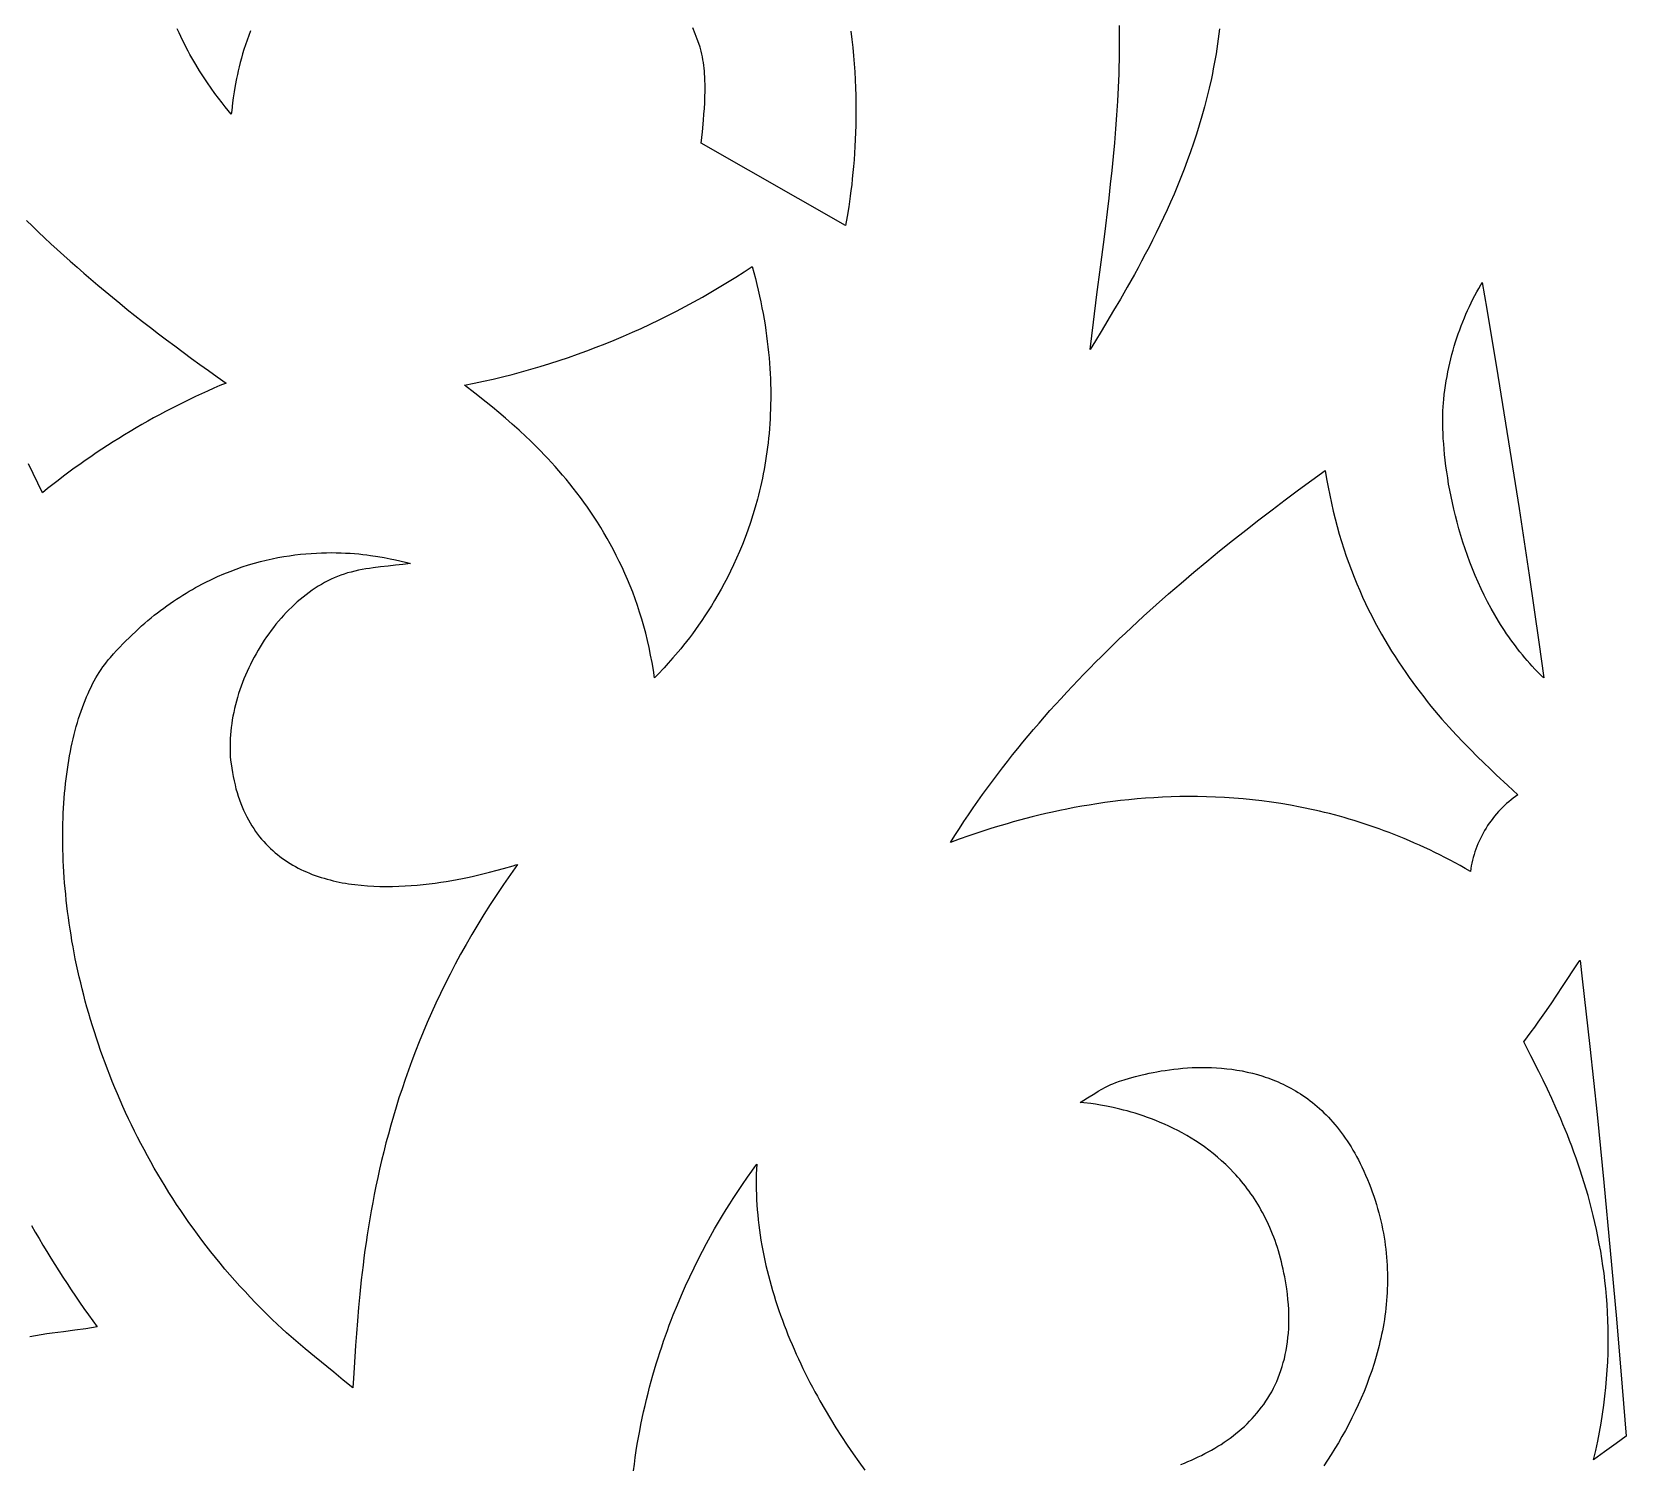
# Model space of a CAD drawing. Extents: x -1000 to 1000, y -1450 to 1450.
# Drawn here: x -324.4 to -76.8, y -28.4 to 194 of the extents above; entities that cross this region are included whole.
import ezdxf

# ---------------------------------------------------------------- set-up
doc = ezdxf.new("R2010")
doc.units = 0
doc.layers.add('LAYER_1', color=18, linetype='CONTINUOUS')

msp = doc.modelspace()

# ---------------------------------------------------------------- linework, layer by layer
at = {"layer": 'LAYER_1'}
for points in [[(-290.47, 194.21), (-290.75, 193.47), (-291.01, 192.74), (-291.25, 192.02), (-291.48, 191.31), (-291.69, 190.62), (-291.88, 189.95), (-292.06, 189.29), (-292.22, 188.64), (-292.37, 188.02), (-292.51, 187.41), (-292.63, 186.83), (-292.85, 185.72), (-293.02, 184.72), (-293.15, 183.82), (-293.26, 183.04), (-293.39, 181.85), (-293.45, 181.24), (-294.38, 182.39), (-294.89, 183.04), (-295.43, 183.74), (-296, 184.5), (-296.58, 185.3), (-297.17, 186.15), (-297.77, 187.05), (-298.38, 187.99), (-298.98, 188.97), (-299.28, 189.48), (-299.58, 190), (-299.88, 190.53), (-300.17, 191.07), (-300.46, 191.62), (-300.74, 192.18), (-301.02, 192.75), (-301.3, 193.32), (-301.57, 193.91), (-301.83, 194.51)], [(-197.25, 194.18), (-197.08, 192.88), (-196.94, 191.6), (-196.81, 190.33), (-196.71, 189.07), (-196.62, 187.83), (-196.55, 186.59), (-196.5, 185.37), (-196.46, 184.17), (-196.44, 182.98), (-196.44, 181.81), (-196.45, 180.66), (-196.47, 179.52), (-196.5, 178.41), (-196.55, 177.31), (-196.6, 176.24), (-196.67, 175.19), (-196.74, 174.16), (-196.83, 173.16), (-196.92, 172.18), (-197.01, 171.23), (-197.11, 170.3), (-197.22, 169.4), (-197.33, 168.53), (-197.57, 166.88), (-197.81, 165.35), (-198.05, 163.95), (-220.46, 176.76), (-220.3, 178.54), (-220.13, 180.34), (-220.06, 181.24), (-219.99, 182.14), (-219.94, 183.04), (-219.9, 183.94), (-219.88, 184.84), (-219.88, 185.74), (-219.9, 186.63), (-219.92, 187.08), (-219.95, 187.52), (-219.98, 187.97), (-220.02, 188.41), (-220.07, 188.85), (-220.13, 189.29), (-220.2, 189.73), (-220.28, 190.17), (-220.36, 190.61), (-220.46, 191.04), (-220.53, 191.28), (-220.65, 191.68), (-220.83, 192.24), (-221.08, 192.93), (-221.39, 193.75), (-221.77, 194.69)], [(-139.97, 194.53), (-140.07, 193.74), (-140.18, 192.96), (-140.29, 192.18), (-140.41, 191.4), (-140.53, 190.63), (-140.66, 189.86), (-140.8, 189.09), (-140.95, 188.33), (-141.1, 187.57), (-141.26, 186.82), (-141.59, 185.33), (-141.95, 183.85), (-142.33, 182.4), (-142.73, 180.96), (-143.15, 179.54), (-143.58, 178.14), (-144.04, 176.75), (-144.51, 175.39), (-144.99, 174.04), (-145.49, 172.72), (-146, 171.41), (-146.52, 170.13), (-147.05, 168.86), (-147.59, 167.62), (-148.14, 166.39), (-148.69, 165.19), (-149.25, 164.01), (-149.81, 162.85), (-150.38, 161.72), (-150.94, 160.61), (-151.51, 159.51), (-152.08, 158.45), (-152.64, 157.4), (-153.2, 156.38), (-154.31, 154.41), (-155.39, 152.54), (-156.44, 150.77), (-158.38, 147.53), (-159.26, 146.07), (-160.06, 144.72), (-159.81, 146.85), (-159.55, 148.97), (-159.02, 153.24), (-158.47, 157.51), (-157.92, 161.8), (-157.66, 163.94), (-157.39, 166.09), (-157.14, 168.23), (-156.9, 170.38), (-156.67, 172.53), (-156.46, 174.67), (-156.26, 176.82), (-156.08, 178.97), (-155.92, 181.12), (-155.79, 183.26), (-155.67, 185.4), (-155.59, 187.55), (-155.55, 188.62), (-155.53, 189.69), (-155.51, 190.76), (-155.5, 191.83), (-155.5, 192.89), (-155.5, 193.96), (-155.52, 195.03)], [(-325.25, 164.75), (-324.33, 163.86), (-323.4, 162.96), (-322.45, 162.06), (-321.48, 161.15), (-320.49, 160.24), (-319.48, 159.33), (-318.45, 158.41), (-317.41, 157.49), (-316.35, 156.57), (-315.27, 155.64), (-314.17, 154.71), (-313.06, 153.77), (-311.92, 152.83), (-310.77, 151.89), (-309.61, 150.95), (-308.42, 150.01), (-307.22, 149.06), (-306, 148.11), (-304.76, 147.16), (-303.51, 146.21), (-302.24, 145.26), (-300.95, 144.3), (-299.64, 143.34), (-298.32, 142.38), (-296.99, 141.43), (-295.63, 140.47), (-294.26, 139.51), (-295.22, 139.1), (-296.17, 138.69), (-297.12, 138.26), (-298.07, 137.83), (-299.01, 137.39), (-299.95, 136.94), (-300.89, 136.49), (-301.82, 136.02), (-302.75, 135.55), (-303.67, 135.07), (-304.59, 134.57), (-305.51, 134.08), (-306.42, 133.57), (-307.33, 133.05), (-308.23, 132.53), (-309.13, 132), (-310.02, 131.46), (-310.91, 130.91), (-311.79, 130.36), (-312.67, 129.79), (-313.55, 129.22), (-314.41, 128.64), (-315.28, 128.06), (-316.13, 127.47), (-316.99, 126.86), (-317.83, 126.26), (-318.67, 125.64), (-319.51, 125.02), (-320.33, 124.39), (-321.16, 123.75), (-321.97, 123.11), (-322.78, 122.46), (-324.92, 126.93)], [(-145.99, -28.46), (-145.44, -28.24), (-144.9, -28.02), (-144.36, -27.79), (-143.83, -27.55), (-143.3, -27.3), (-142.78, -27.05), (-142.26, -26.78), (-141.74, -26.51), (-141.24, -26.23), (-140.74, -25.94), (-140.24, -25.64), (-139.75, -25.34), (-139.27, -25.02), (-138.8, -24.7), (-138.33, -24.36), (-137.88, -24.02), (-137.43, -23.67), (-136.99, -23.3), (-136.56, -22.93), (-136.13, -22.55), (-135.72, -22.16), (-135.32, -21.76), (-134.93, -21.34), (-134.54, -20.92), (-134.17, -20.49), (-133.81, -20.05), (-133.46, -19.59), (-133.12, -19.13), (-132.8, -18.65), (-132.48, -18.16), (-132.18, -17.67), (-131.89, -17.16), (-131.62, -16.63), (-131.36, -16.1), (-131.11, -15.56), (-130.87, -15), (-130.65, -14.43), (-130.45, -13.85), (-130.25, -13.26), (-130.08, -12.65), (-129.92, -12.04), (-129.77, -11.41), (-129.64, -10.76), (-129.53, -10.11), (-129.43, -9.44), (-129.36, -8.76), (-129.29, -8.06), (-129.25, -7.35), (-129.22, -6.63), (-129.21, -5.9), (-129.22, -5.15), (-129.25, -4.39), (-129.3, -3.61), (-129.36, -2.82), (-129.45, -2.01), (-129.56, -1.19), (-129.65, -0.56), (-129.75, 0.06), (-129.86, 0.67), (-129.98, 1.27), (-130.1, 1.87), (-130.24, 2.45), (-130.38, 3.03), (-130.52, 3.6), (-130.68, 4.16), (-130.84, 4.7), (-131.01, 5.25), (-131.19, 5.78), (-131.37, 6.3), (-131.56, 6.82), (-131.76, 7.33), (-131.96, 7.83), (-132.17, 8.32), (-132.39, 8.8), (-132.61, 9.27), (-132.84, 9.74), (-133.07, 10.2), (-133.31, 10.65), (-133.55, 11.09), (-133.8, 11.53), (-134.05, 11.96), (-134.31, 12.38), (-134.58, 12.79), (-134.84, 13.19), (-135.12, 13.59), (-135.39, 13.98), (-135.68, 14.37), (-135.96, 14.74), (-136.25, 15.11), (-136.55, 15.47), (-136.84, 15.83), (-137.14, 16.18), (-137.45, 16.52), (-137.76, 16.85), (-138.38, 17.5), (-139.02, 18.12), (-139.67, 18.72), (-140.32, 19.29), (-140.99, 19.84), (-141.66, 20.36), (-142.34, 20.86), (-143.02, 21.33), (-143.71, 21.79), (-144.4, 22.22), (-145.09, 22.63), (-145.78, 23.02), (-146.47, 23.39), (-147.16, 23.74), (-147.84, 24.07), (-148.53, 24.38), (-149.2, 24.67), (-149.87, 24.95), (-150.54, 25.21), (-151.19, 25.45), (-151.84, 25.68), (-152.47, 25.89), (-153.1, 26.09), (-153.71, 26.27), (-154.31, 26.44), (-154.89, 26.59), (-155.45, 26.74), (-156.53, 26.99), (-157.53, 27.19), (-158.45, 27.36), (-159.26, 27.49), (-159.98, 27.6), (-161.06, 27.72), (-161.61, 27.78), (-160.49, 28.47), (-159.37, 29.16), (-158.81, 29.5), (-158.24, 29.84), (-157.67, 30.16), (-157.08, 30.46), (-156.89, 30.55), (-156.56, 30.68), (-156.1, 30.85), (-155.5, 31.06), (-154.79, 31.29), (-153.97, 31.54), (-153.04, 31.8), (-152.01, 32.05), (-151.47, 32.18), (-150.9, 32.3), (-150.31, 32.42), (-149.7, 32.54), (-149.07, 32.65), (-148.43, 32.75), (-147.77, 32.84), (-147.09, 32.93), (-146.4, 33.01), (-145.69, 33.07), (-144.97, 33.13), (-144.24, 33.17), (-143.5, 33.19), (-142.75, 33.21), (-141.99, 33.2), (-141.22, 33.18), (-140.44, 33.14), (-139.66, 33.09), (-138.87, 33.01), (-138.08, 32.92), (-137.28, 32.8), (-136.48, 32.66), (-135.68, 32.49), (-134.88, 32.3), (-134.08, 32.09), (-133.28, 31.84), (-132.88, 31.71), (-132.48, 31.57), (-132.08, 31.43), (-131.69, 31.27), (-131.29, 31.11), (-130.89, 30.95), (-130.5, 30.77), (-130.11, 30.59), (-129.72, 30.4), (-129.33, 30.2), (-128.94, 29.99), (-128.56, 29.77), (-128.17, 29.55), (-127.79, 29.32), (-127.41, 29.08), (-127.04, 28.83), (-126.66, 28.57), (-126.29, 28.3), (-125.92, 28.02), (-125.55, 27.74), (-125.19, 27.44), (-124.83, 27.14), (-124.47, 26.82), (-124.12, 26.5), (-123.77, 26.16), (-123.42, 25.82), (-123.07, 25.46), (-122.73, 25.1), (-122.4, 24.72), (-122.07, 24.33), (-121.74, 23.94), (-121.41, 23.53), (-121.09, 23.11), (-120.78, 22.68), (-120.47, 22.24), (-120.16, 21.79), (-119.86, 21.33), (-119.56, 20.85), (-119.27, 20.37), (-118.99, 19.87), (-118.7, 19.36), (-118.43, 18.84), (-118.16, 18.3), (-117.89, 17.75), (-117.59, 17.1), (-117.3, 16.45), (-117.03, 15.8), (-116.76, 15.15), (-116.51, 14.51), (-116.27, 13.86), (-116.05, 13.21), (-115.83, 12.57), (-115.63, 11.93), (-115.44, 11.29), (-115.26, 10.64), (-115.1, 10.01), (-114.94, 9.37), (-114.8, 8.73), (-114.67, 8.1), (-114.55, 7.47), (-114.44, 6.84), (-114.34, 6.21), (-114.25, 5.58), (-114.17, 4.95), (-114.1, 4.33), (-114.04, 3.71), (-114, 3.09), (-113.96, 2.47), (-113.93, 1.85), (-113.91, 1.24), (-113.9, 0.62), (-113.91, 0.01), (-113.92, -0.59), (-113.93, -1.2), (-113.96, -1.8), (-114, -2.4), (-114.04, -3), (-114.1, -3.6), (-114.16, -4.2), (-114.23, -4.79), (-114.31, -5.38), (-114.39, -5.96), (-114.49, -6.55), (-114.59, -7.13), (-114.7, -7.71), (-114.81, -8.29), (-114.94, -8.86), (-115.07, -9.43), (-115.21, -10), (-115.35, -10.57), (-115.5, -11.13), (-115.66, -11.69), (-115.99, -12.8), (-116.35, -13.9), (-116.73, -14.98), (-117.13, -16.06), (-117.55, -17.12), (-117.99, -18.16), (-118.45, -19.19), (-118.93, -20.21), (-119.42, -21.21), (-119.93, -22.2), (-120.45, -23.18), (-120.98, -24.13), (-121.53, -25.08), (-122.08, -26), (-122.65, -26.91), (-123.22, -27.8), (-123.8, -28.68)], [(-231, -29.47), (-230.86, -28.41), (-230.72, -27.36), (-230.56, -26.32), (-230.4, -25.29), (-230.22, -24.27), (-230.03, -23.26), (-229.84, -22.25), (-229.64, -21.26), (-229.42, -20.28), (-229.2, -19.31), (-228.97, -18.35), (-228.74, -17.4), (-228.5, -16.46), (-228.25, -15.53), (-227.99, -14.61), (-227.73, -13.71), (-227.46, -12.81), (-227.18, -11.92), (-226.9, -11.05), (-226.61, -10.18), (-226.32, -9.33), (-226.03, -8.49), (-225.73, -7.66), (-225.43, -6.84), (-225.12, -6.03), (-224.81, -5.24), (-224.18, -3.68), (-223.54, -2.17), (-222.9, -0.71), (-222.25, 0.7), (-221.59, 2.07), (-220.94, 3.38), (-220.29, 4.65), (-219.65, 5.86), (-219.02, 7.02), (-218.39, 8.13), (-217.78, 9.18), (-217.18, 10.18), (-216.61, 11.13), (-216.05, 12.02), (-215.51, 12.86), (-215, 13.63), (-214.07, 15.02), (-213.27, 16.17), (-212.62, 17.09), (-212.14, 17.76), (-211.85, 18.18), (-211.89, 17.39), (-211.92, 16.6), (-211.94, 15.81), (-211.94, 15.03), (-211.94, 14.24), (-211.91, 13.45), (-211.88, 12.66), (-211.84, 11.87), (-211.78, 11.08), (-211.71, 10.29), (-211.63, 9.51), (-211.54, 8.72), (-211.44, 7.93), (-211.33, 7.14), (-211.2, 6.36), (-211.07, 5.57), (-210.92, 4.79), (-210.77, 4), (-210.6, 3.22), (-210.43, 2.44), (-210.24, 1.66), (-210.05, 0.88), (-209.84, 0.1), (-209.63, -0.67), (-209.4, -1.45), (-209.17, -2.22), (-208.93, -2.99), (-208.68, -3.76), (-208.42, -4.53), (-208.15, -5.29), (-207.87, -6.06), (-207.59, -6.82), (-207.3, -7.58), (-207, -8.33), (-206.69, -9.08), (-206.37, -9.83), (-206.05, -10.58), (-205.72, -11.33), (-205.38, -12.07), (-205.03, -12.81), (-204.68, -13.54), (-204.32, -14.27), (-203.96, -15), (-203.59, -15.73), (-203.21, -16.45), (-202.82, -17.17), (-202.44, -17.88), (-202.04, -18.59), (-201.23, -20), (-200.4, -21.4), (-199.55, -22.77), (-198.69, -24.13), (-197.8, -25.47), (-196.9, -26.79), (-195.98, -28.08), (-195.05, -29.36)], [(-324.49, 8.65), (-323.91, 7.63), (-323.31, 6.61), (-322.71, 5.61), (-322.1, 4.6), (-321.49, 3.6), (-320.87, 2.6), (-320.24, 1.61), (-319.6, 0.62), (-318.96, -0.36), (-318.31, -1.34), (-317.66, -2.31), (-317, -3.28), (-316.33, -4.24), (-315.65, -5.2), (-314.97, -6.15), (-314.29, -7.1), (-315.15, -7.25), (-316.02, -7.38), (-317.76, -7.61), (-319.51, -7.84), (-321.25, -8.07), (-322.12, -8.19), (-322.99, -8.32), (-323.85, -8.47), (-324.71, -8.63)]]:
    msp.add_lwpolyline(points, dxfattribs=at)
for points in [[(-212.3, 156.68), (-212.06, 155.75), (-211.83, 154.83), (-211.61, 153.91), (-211.41, 153), (-211.22, 152.1), (-211.04, 151.2), (-210.87, 150.31), (-210.71, 149.43), (-210.57, 148.55), (-210.44, 147.68), (-210.32, 146.82), (-210.21, 145.96), (-210.11, 145.11), (-210.02, 144.27), (-209.94, 143.43), (-209.88, 142.6), (-209.82, 141.78), (-209.77, 140.96), (-209.74, 140.15), (-209.71, 139.35), (-209.69, 138.55), (-209.69, 137.76), (-209.69, 136.98), (-209.7, 136.21), (-209.72, 135.44), (-209.75, 134.67), (-209.79, 133.92), (-209.83, 133.17), (-209.89, 132.43), (-209.95, 131.69), (-210.02, 130.96), (-210.1, 130.24), (-210.19, 129.53), (-210.28, 128.82), (-210.38, 128.12), (-210.49, 127.42), (-210.6, 126.73), (-210.72, 126.05), (-210.85, 125.38), (-210.98, 124.71), (-211.13, 124.05), (-211.27, 123.4), (-211.42, 122.75), (-211.58, 122.11), (-211.75, 121.48), (-212.09, 120.23), (-212.45, 119.02), (-212.84, 117.83), (-213.24, 116.67), (-213.65, 115.53), (-214.08, 114.43), (-214.53, 113.35), (-214.98, 112.3), (-215.45, 111.27), (-215.92, 110.28), (-216.41, 109.31), (-216.89, 108.38), (-217.39, 107.47), (-217.89, 106.59), (-218.39, 105.73), (-218.89, 104.91), (-219.39, 104.11), (-219.89, 103.34), (-220.39, 102.6), (-220.88, 101.89), (-221.36, 101.21), (-221.84, 100.56), (-222.31, 99.94), (-222.77, 99.34), (-223.22, 98.77), (-223.65, 98.24), (-224.08, 97.73), (-224.87, 96.8), (-225.59, 95.99), (-226.23, 95.29), (-227.21, 94.25), (-227.53, 93.91), (-227.72, 93.69), (-227.9, 94.89), (-228.1, 96.08), (-228.33, 97.25), (-228.57, 98.41), (-228.83, 99.54), (-229.1, 100.66), (-229.4, 101.76), (-229.71, 102.84), (-230.04, 103.91), (-230.39, 104.95), (-230.75, 105.98), (-231.12, 107), (-231.51, 107.99), (-231.92, 108.97), (-232.33, 109.94), (-232.76, 110.88), (-233.21, 111.81), (-233.66, 112.73), (-234.12, 113.62), (-234.6, 114.51), (-235.08, 115.37), (-235.58, 116.22), (-236.08, 117.05), (-236.59, 117.87), (-237.11, 118.68), (-237.63, 119.46), (-238.16, 120.24), (-238.7, 120.99), (-239.24, 121.73), (-239.79, 122.46), (-240.34, 123.17), (-240.9, 123.87), (-241.46, 124.55), (-242.02, 125.22), (-242.58, 125.88), (-243.14, 126.52), (-243.71, 127.14), (-244.28, 127.76), (-244.84, 128.35), (-245.4, 128.94), (-245.97, 129.51), (-246.53, 130.07), (-247.09, 130.61), (-247.64, 131.14), (-248.74, 132.17), (-249.82, 133.14), (-250.88, 134.06), (-251.9, 134.93), (-252.9, 135.75), (-253.86, 136.53), (-255.64, 137.94), (-257.23, 139.17), (-255.75, 139.47), (-254.27, 139.79), (-252.79, 140.12), (-251.32, 140.48), (-249.85, 140.85), (-248.38, 141.25), (-246.92, 141.66), (-245.46, 142.09), (-244, 142.54), (-242.55, 143), (-241.11, 143.49), (-239.67, 143.99), (-238.24, 144.51), (-236.81, 145.05), (-235.39, 145.61), (-233.98, 146.18), (-232.57, 146.77), (-231.17, 147.38), (-229.78, 148), (-228.4, 148.64), (-227.03, 149.3), (-225.66, 149.98), (-224.3, 150.67), (-222.96, 151.38), (-221.62, 152.1), (-220.29, 152.84), (-218.97, 153.6), (-217.67, 154.37), (-216.37, 155.16), (-215.09, 155.96), (-213.82, 156.78), (-212.56, 157.62)], [(-98.49, 150.97), (-96.77, 140.68), (-95.09, 130.37), (-93.47, 120.02), (-91.91, 109.66), (-90.4, 99.27), (-89.62, 93.69), (-89.76, 93.82), (-90.18, 94.24), (-90.6, 94.66), (-91.01, 95.08), (-91.42, 95.52), (-91.81, 95.95), (-92.2, 96.39), (-92.59, 96.84), (-92.96, 97.29), (-93.33, 97.75), (-93.7, 98.21), (-94.05, 98.67), (-94.4, 99.14), (-94.74, 99.61), (-95.08, 100.09), (-95.41, 100.57), (-95.73, 101.05), (-96.05, 101.53), (-96.36, 102.02), (-96.66, 102.52), (-97.25, 103.51), (-97.82, 104.51), (-98.36, 105.52), (-98.88, 106.54), (-99.37, 107.56), (-99.84, 108.59), (-100.29, 109.62), (-100.71, 110.66), (-101.12, 111.7), (-101.5, 112.73), (-101.86, 113.77), (-102.2, 114.81), (-102.52, 115.84), (-102.82, 116.86), (-103.1, 117.88), (-103.36, 118.9), (-103.61, 119.9), (-103.83, 120.9), (-104.04, 121.88), (-104.23, 122.86), (-104.41, 123.82), (-104.56, 124.76), (-104.7, 125.7), (-104.83, 126.61), (-104.94, 127.5), (-105.03, 128.38), (-105.12, 129.24), (-105.18, 130.07), (-105.24, 130.89), (-105.27, 131.67), (-105.3, 132.44), (-105.32, 133.17), (-105.32, 133.88), (-105.31, 134.56), (-105.29, 135.21), (-105.26, 135.83), (-105.22, 136.42), (-105.16, 136.97), (-105.08, 137.7), (-104.99, 138.42), (-104.89, 139.13), (-104.77, 139.84), (-104.65, 140.54), (-104.52, 141.23), (-104.38, 141.92), (-104.22, 142.59), (-104.06, 143.27), (-103.89, 143.93), (-103.72, 144.59), (-103.53, 145.24), (-103.33, 145.88), (-103.13, 146.52), (-102.91, 147.15), (-102.69, 147.77), (-102.46, 148.39), (-102.22, 149), (-101.97, 149.61), (-101.72, 150.2), (-101.46, 150.79), (-101.19, 151.38), (-100.91, 151.96), (-100.63, 152.53), (-100.34, 153.09), (-100.04, 153.65), (-99.73, 154.2), (-99.42, 154.75), (-99.21, 155.11)], [(-123.36, 124.64), (-123.13, 123.35), (-122.88, 122.09), (-122.62, 120.84), (-122.34, 119.61), (-122.04, 118.4), (-121.72, 117.21), (-121.39, 116.03), (-121.04, 114.88), (-120.68, 113.74), (-120.3, 112.62), (-119.91, 111.52), (-119.51, 110.43), (-119.09, 109.36), (-118.66, 108.31), (-118.22, 107.28), (-117.76, 106.26), (-117.3, 105.26), (-116.83, 104.28), (-116.34, 103.32), (-115.85, 102.37), (-115.35, 101.43), (-114.84, 100.52), (-114.32, 99.62), (-113.79, 98.73), (-113.26, 97.86), (-112.73, 97.01), (-112.18, 96.18), (-111.64, 95.36), (-111.08, 94.55), (-110.53, 93.76), (-109.97, 92.99), (-109.41, 92.23), (-108.85, 91.48), (-108.28, 90.75), (-107.72, 90.04), (-107.15, 89.34), (-106.58, 88.65), (-106.02, 87.98), (-105.45, 87.32), (-104.89, 86.68), (-104.33, 86.05), (-103.22, 84.84), (-102.12, 83.68), (-101.04, 82.57), (-99.99, 81.51), (-98.96, 80.51), (-97.97, 79.56), (-97.01, 78.66), (-95.23, 77), (-93.65, 75.54), (-94.01, 75.29), (-94.37, 75.03), (-94.72, 74.77), (-95.06, 74.48), (-95.4, 74.19), (-95.73, 73.89), (-96.05, 73.58), (-96.37, 73.26), (-96.68, 72.93), (-96.98, 72.58), (-97.27, 72.24), (-97.55, 71.88), (-97.83, 71.51), (-98.09, 71.14), (-98.35, 70.76), (-98.59, 70.38), (-98.83, 69.98), (-99.06, 69.59), (-99.27, 69.18), (-99.48, 68.78), (-99.67, 68.36), (-99.86, 67.95), (-100.03, 67.53), (-100.19, 67.1), (-100.34, 66.68), (-100.47, 66.25), (-100.6, 65.82), (-100.71, 65.39), (-100.81, 64.95), (-100.89, 64.52), (-100.96, 64.09), (-101.02, 63.65), (-101.82, 64.11), (-102.61, 64.55), (-103.4, 64.98), (-104.19, 65.4), (-104.98, 65.81), (-105.77, 66.21), (-106.56, 66.6), (-107.35, 66.98), (-108.14, 67.35), (-108.93, 67.71), (-109.72, 68.06), (-110.5, 68.41), (-111.29, 68.74), (-112.07, 69.06), (-112.85, 69.37), (-113.64, 69.67), (-114.42, 69.97), (-115.2, 70.25), (-115.97, 70.53), (-116.75, 70.79), (-117.53, 71.05), (-118.3, 71.3), (-119.07, 71.54), (-119.85, 71.77), (-120.62, 72), (-121.38, 72.21), (-122.15, 72.42), (-122.91, 72.62), (-123.68, 72.81), (-124.44, 72.99), (-125.2, 73.17), (-125.96, 73.33), (-126.71, 73.49), (-127.46, 73.64), (-128.96, 73.93), (-130.46, 74.18), (-131.94, 74.4), (-133.41, 74.6), (-134.87, 74.77), (-136.33, 74.91), (-137.77, 75.03), (-139.2, 75.13), (-140.62, 75.2), (-142.03, 75.25), (-143.42, 75.27), (-144.8, 75.28), (-146.17, 75.26), (-147.52, 75.23), (-148.86, 75.17), (-150.19, 75.1), (-151.5, 75.01), (-152.79, 74.9), (-154.07, 74.78), (-155.34, 74.65), (-156.58, 74.49), (-157.81, 74.33), (-159.02, 74.15), (-160.22, 73.96), (-161.39, 73.76), (-162.55, 73.55), (-163.68, 73.33), (-164.8, 73.11), (-165.9, 72.87), (-166.98, 72.63), (-168.03, 72.38), (-169.07, 72.12), (-170.08, 71.86), (-171.07, 71.6), (-172.04, 71.33), (-172.99, 71.06), (-173.91, 70.79), (-174.81, 70.52), (-175.68, 70.25), (-177.36, 69.7), (-178.93, 69.17), (-180.4, 68.66), (-181.75, 68.16), (-181.07, 69.24), (-180.38, 70.32), (-179.68, 71.39), (-178.96, 72.46), (-178.24, 73.52), (-177.51, 74.57), (-176.77, 75.61), (-176.02, 76.65), (-175.26, 77.68), (-174.49, 78.71), (-173.71, 79.73), (-172.92, 80.74), (-172.12, 81.75), (-171.32, 82.75), (-170.51, 83.74), (-169.69, 84.73), (-168.86, 85.71), (-168.02, 86.69), (-167.17, 87.66), (-166.32, 88.62), (-165.46, 89.58), (-164.59, 90.53), (-163.72, 91.48), (-162.84, 92.42), (-161.95, 93.36), (-161.05, 94.29), (-160.15, 95.21), (-159.25, 96.13), (-158.33, 97.04), (-157.41, 97.95), (-156.48, 98.86), (-155.55, 99.75), (-154.61, 100.64), (-153.67, 101.53), (-152.72, 102.41), (-151.77, 103.29), (-150.81, 104.16), (-149.85, 105.03), (-147.91, 106.75), (-145.95, 108.44), (-143.97, 110.12), (-141.98, 111.78), (-139.97, 113.43), (-137.95, 115.05), (-135.92, 116.66), (-133.88, 118.24), (-131.83, 119.82), (-129.77, 121.37), (-127.71, 122.91), (-125.64, 124.43), (-123.56, 125.94)], [(-277.14, 113.15), (-276.41, 113.13), (-275.7, 113.1), (-275, 113.06), (-274.33, 113.01), (-273.67, 112.95), (-273.04, 112.89), (-272.42, 112.82), (-271.83, 112.74), (-270.72, 112.58), (-269.7, 112.4), (-268.78, 112.22), (-267.96, 112.05), (-267.26, 111.88), (-266.2, 111.62), (-265.85, 111.53), (-265.63, 111.49), (-266.79, 111.33), (-267.95, 111.2), (-269.11, 111.08), (-270.27, 110.95), (-271.42, 110.8), (-272, 110.72), (-272.57, 110.63), (-273.15, 110.53), (-273.72, 110.42), (-274.28, 110.29), (-274.85, 110.15), (-275.38, 110.01), (-275.9, 109.84), (-276.43, 109.66), (-276.94, 109.46), (-277.46, 109.25), (-277.96, 109.02), (-278.47, 108.77), (-278.97, 108.51), (-279.46, 108.23), (-279.95, 107.94), (-280.43, 107.63), (-280.91, 107.31), (-281.38, 106.97), (-281.84, 106.63), (-282.3, 106.27), (-282.76, 105.89), (-283.2, 105.51), (-283.64, 105.11), (-284.07, 104.7), (-284.5, 104.28), (-284.92, 103.85), (-285.33, 103.41), (-285.73, 102.96), (-286.13, 102.5), (-286.51, 102.03), (-286.89, 101.55), (-287.26, 101.07), (-287.63, 100.57), (-287.98, 100.07), (-288.32, 99.56), (-288.66, 99.04), (-288.99, 98.52), (-289.3, 97.99), (-289.61, 97.45), (-289.91, 96.91), (-290.2, 96.36), (-290.47, 95.81), (-290.74, 95.25), (-291, 94.69), (-291.24, 94.13), (-291.48, 93.56), (-291.7, 92.99), (-291.92, 92.41), (-292.12, 91.84), (-292.31, 91.26), (-292.49, 90.68), (-292.65, 90.1), (-292.81, 89.51), (-292.95, 88.93), (-293.08, 88.35), (-293.19, 87.77), (-293.3, 87.19), (-293.39, 86.6), (-293.47, 86.02), (-293.53, 85.45), (-293.58, 84.87), (-293.62, 84.3), (-293.64, 83.73), (-293.65, 83.16), (-293.65, 82.59), (-293.63, 82.03), (-293.6, 81.48), (-293.55, 80.92), (-293.48, 80.38), (-293.39, 79.69), (-293.28, 79.02), (-293.16, 78.37), (-293.02, 77.73), (-292.87, 77.1), (-292.72, 76.49), (-292.55, 75.9), (-292.36, 75.32), (-292.17, 74.75), (-291.97, 74.2), (-291.75, 73.66), (-291.53, 73.14), (-291.29, 72.63), (-291.05, 72.14), (-290.79, 71.66), (-290.52, 71.19), (-290.25, 70.73), (-289.96, 70.29), (-289.67, 69.86), (-289.37, 69.45), (-289.06, 69.04), (-288.74, 68.65), (-288.41, 68.27), (-288.07, 67.91), (-287.73, 67.55), (-287.38, 67.21), (-287.02, 66.88), (-286.65, 66.56), (-286.28, 66.25), (-285.9, 65.95), (-285.51, 65.67), (-285.11, 65.39), (-284.71, 65.12), (-284.31, 64.87), (-283.9, 64.63), (-283.48, 64.39), (-283.06, 64.17), (-282.63, 63.95), (-282.2, 63.75), (-281.76, 63.56), (-281.32, 63.37), (-280.87, 63.19), (-280.42, 63.03), (-279.96, 62.87), (-279.5, 62.72), (-279.04, 62.58), (-278.58, 62.45), (-278.11, 62.32), (-277.64, 62.21), (-277.16, 62.1), (-276.69, 62), (-276.21, 61.9), (-275.73, 61.82), (-275.24, 61.74), (-274.76, 61.67), (-274.27, 61.6), (-273.3, 61.5), (-272.32, 61.41), (-271.34, 61.36), (-270.36, 61.32), (-269.38, 61.31), (-268.4, 61.32), (-267.43, 61.34), (-266.47, 61.39), (-265.52, 61.45), (-264.57, 61.53), (-263.64, 61.62), (-262.72, 61.72), (-261.81, 61.84), (-260.93, 61.97), (-260.06, 62.1), (-259.21, 62.25), (-258.38, 62.4), (-257.57, 62.55), (-256.79, 62.71), (-256.04, 62.87), (-254.62, 63.2), (-253.33, 63.52), (-252.18, 63.82), (-251.18, 64.1), (-249.7, 64.53), (-249.24, 64.67), (-248.99, 64.74), (-250.1, 63.18), (-251.19, 61.62), (-252.23, 60.06), (-253.25, 58.51), (-254.23, 56.95), (-255.18, 55.4), (-256.1, 53.86), (-256.99, 52.31), (-257.84, 50.78), (-258.67, 49.24), (-259.47, 47.71), (-260.24, 46.19), (-260.98, 44.67), (-261.69, 43.16), (-262.37, 41.66), (-263.03, 40.16), (-263.66, 38.67), (-264.27, 37.19), (-264.85, 35.71), (-265.41, 34.24), (-265.94, 32.79), (-266.45, 31.34), (-266.94, 29.9), (-267.41, 28.47), (-267.85, 27.05), (-268.28, 25.64), (-268.68, 24.24), (-269.06, 22.85), (-269.43, 21.48), (-269.77, 20.11), (-270.1, 18.76), (-270.41, 17.42), (-270.71, 16.1), (-270.99, 14.78), (-271.25, 13.48), (-271.49, 12.2), (-271.73, 10.93), (-271.94, 9.67), (-272.15, 8.43), (-272.34, 7.21), (-272.52, 6), (-272.69, 4.81), (-272.85, 3.63), (-272.99, 2.47), (-273.13, 1.33), (-273.26, 0.21), (-273.49, -1.99), (-273.68, -4.1), (-273.86, -6.14), (-274.01, -8.1), (-274.14, -9.98), (-274.38, -13.46), (-274.49, -15.07), (-274.6, -16.58), (-276.07, -15.35), (-277.54, -14.14), (-280.51, -11.72), (-281.98, -10.5), (-282.71, -9.89), (-283.44, -9.27), (-284.16, -8.64), (-284.87, -8.01), (-285.58, -7.36), (-286.28, -6.71), (-287.15, -5.88), (-288.01, -5.04), (-288.86, -4.19), (-289.69, -3.34), (-290.52, -2.48), (-291.32, -1.62), (-292.12, -0.75), (-292.9, 0.13), (-293.67, 1.01), (-294.43, 1.89), (-295.17, 2.78), (-295.9, 3.68), (-296.62, 4.58), (-297.33, 5.48), (-298.03, 6.39), (-298.71, 7.31), (-299.38, 8.22), (-300.03, 9.14), (-300.68, 10.07), (-301.31, 11), (-301.94, 11.93), (-302.54, 12.86), (-303.14, 13.8), (-303.73, 14.74), (-304.3, 15.68), (-304.86, 16.63), (-305.42, 17.58), (-305.95, 18.53), (-306.48, 19.48), (-307, 20.44), (-307.5, 21.39), (-308, 22.35), (-308.48, 23.31), (-308.95, 24.27), (-309.41, 25.23), (-309.86, 26.19), (-310.3, 27.16), (-310.72, 28.12), (-311.14, 29.09), (-311.54, 30.05), (-311.94, 31.01), (-312.32, 31.98), (-312.7, 32.94), (-313.06, 33.91), (-313.41, 34.87), (-313.75, 35.83), (-314.08, 36.8), (-314.4, 37.76), (-314.71, 38.72), (-315.01, 39.67), (-315.3, 40.63), (-315.59, 41.59), (-315.86, 42.54), (-316.12, 43.49), (-316.37, 44.44), (-316.61, 45.39), (-316.84, 46.33), (-317.06, 47.27), (-317.27, 48.21), (-317.47, 49.15), (-317.67, 50.08), (-317.85, 51.01), (-318.02, 51.94), (-318.19, 52.86), (-318.34, 53.78), (-318.49, 54.69), (-318.62, 55.6), (-318.75, 56.51), (-318.87, 57.41), (-318.98, 58.31), (-319.08, 59.2), (-319.17, 60.09), (-319.26, 60.97), (-319.33, 61.85), (-319.4, 62.72), (-319.46, 63.58), (-319.51, 64.44), (-319.55, 65.3), (-319.58, 66.15), (-319.6, 66.99), (-319.62, 67.82), (-319.63, 68.65), (-319.63, 69.48), (-319.62, 70.29), (-319.6, 71.1), (-319.58, 71.9), (-319.54, 72.7), (-319.5, 73.48), (-319.46, 74.26), (-319.4, 75.03), (-319.34, 75.79), (-319.27, 76.55), (-319.19, 77.3), (-319.1, 78.03), (-319.01, 78.76), (-318.91, 79.48), (-318.8, 80.19), (-318.69, 80.9), (-318.57, 81.59), (-318.44, 82.27), (-318.3, 82.95), (-318.16, 83.61), (-318.01, 84.26), (-317.85, 84.91), (-317.69, 85.54), (-317.52, 86.16), (-317.34, 86.77), (-317.16, 87.38), (-316.97, 87.97), (-316.78, 88.55), (-316.57, 89.11), (-316.36, 89.67), (-316.15, 90.22), (-315.93, 90.75), (-315.7, 91.27), (-315.47, 91.78), (-315.23, 92.28), (-314.99, 92.76), (-314.73, 93.23), (-314.48, 93.69), (-314.22, 94.14), (-313.95, 94.57), (-313.67, 94.99), (-313.4, 95.4), (-313.11, 95.79), (-312.82, 96.17), (-312.53, 96.54), (-312.23, 96.89), (-311.75, 97.43), (-311.26, 97.96), (-310.78, 98.47), (-310.3, 98.98), (-309.81, 99.47), (-309.33, 99.95), (-308.84, 100.42), (-308.35, 100.88), (-307.86, 101.33), (-307.37, 101.77), (-306.88, 102.2), (-306.39, 102.62), (-305.9, 103.03), (-305.41, 103.43), (-304.92, 103.81), (-304.42, 104.19), (-303.93, 104.56), (-303.44, 104.92), (-302.94, 105.27), (-302.45, 105.61), (-301.96, 105.94), (-301.46, 106.26), (-300.97, 106.57), (-300.48, 106.88), (-299.98, 107.17), (-299.49, 107.46), (-299, 107.74), (-298.51, 108.01), (-298.02, 108.27), (-297.53, 108.52), (-296.55, 109), (-295.58, 109.45), (-294.61, 109.87), (-293.65, 110.25), (-292.69, 110.61), (-291.74, 110.94), (-290.79, 111.25), (-289.86, 111.52), (-288.93, 111.78), (-288.01, 112), (-287.1, 112.21), (-286.2, 112.39), (-285.31, 112.55), (-284.43, 112.69), (-283.57, 112.81), (-282.71, 112.91), (-281.87, 112.99), (-281.04, 113.05), (-280.23, 113.1), (-279.43, 113.13), (-278.65, 113.15), (-277.89, 113.16)], [(-83.67, 46.97), (-82.5, 36.45), (-81.37, 25.9), (-80.31, 15.34), (-79.3, 4.75), (-78.34, -5.86), (-77.45, -16.48), (-76.85, -24.06), (-78.41, -25.2), (-80.22, -26.51), (-81.91, -27.73), (-81.57, -26.29), (-81.26, -24.86), (-80.98, -23.44), (-80.73, -22.03), (-80.51, -20.63), (-80.31, -19.24), (-80.14, -17.87), (-80, -16.51), (-79.88, -15.16), (-79.78, -13.82), (-79.71, -12.5), (-79.66, -11.19), (-79.63, -9.89), (-79.63, -8.6), (-79.64, -7.33), (-79.68, -6.06), (-79.73, -4.82), (-79.81, -3.58), (-79.9, -2.36), (-80.01, -1.15), (-80.14, 0.04), (-80.28, 1.23), (-80.44, 2.39), (-80.61, 3.55), (-80.8, 4.69), (-81.01, 5.81), (-81.22, 6.93), (-81.45, 8.02), (-81.69, 9.11), (-81.95, 10.18), (-82.21, 11.23), (-82.48, 12.27), (-82.76, 13.3), (-83.06, 14.31), (-83.36, 15.3), (-83.66, 16.28), (-83.98, 17.25), (-84.3, 18.2), (-84.62, 19.13), (-84.95, 20.05), (-85.29, 20.96), (-85.63, 21.84), (-85.97, 22.72), (-86.31, 23.57), (-86.66, 24.41), (-87.01, 25.24), (-87.7, 26.83), (-88.39, 28.37), (-89.08, 29.83), (-89.75, 31.23), (-90.4, 32.56), (-91.63, 35.01), (-92.72, 37.18), (-92.14, 37.95), (-91.57, 38.71), (-91.02, 39.47), (-90.49, 40.21), (-89.47, 41.68), (-88.51, 43.1), (-86.74, 45.77), (-85.92, 47.02), (-85.14, 48.19), (-84.39, 49.29), (-84.03, 49.81), (-84.01, 49.83)]]:
    msp.add_lwpolyline(points, close=True, dxfattribs=at)

doc.saveas('drawing.dxf')
